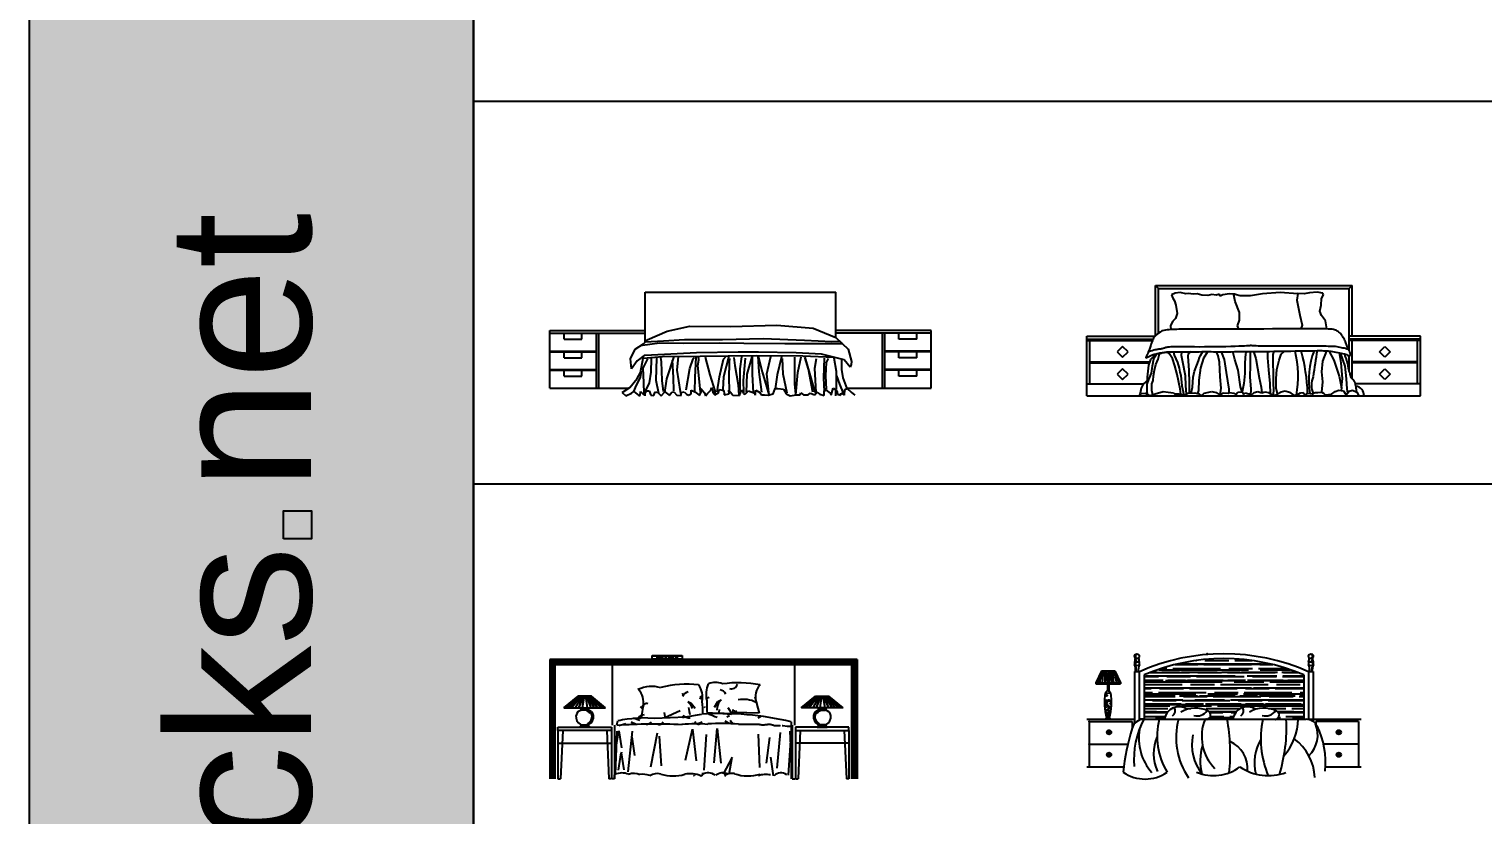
# Model space of a CAD drawing. Header units: millimetres. Extents: x 6388 to 59789, y -18725 to 8137.
# Drawn here: x 6388 to 18586, y -5294 to 1301 of the extents above; entities that cross this region are included whole.
import ezdxf

# ---------------------------------------------------------------- set-up
doc = ezdxf.new("R2010")
doc.units = ezdxf.units.MM
doc.layers.add('www.cad-blocks.net', color=7, linetype='Continuous')
doc.styles.get("Standard").update_dxf_attribs({"font": 'arial.ttf'})

# ---------------------------------------------------------------- blocks, each defined once
blk = doc.blocks.new('A$C51C44469')
for p, q in [((800, 870), (2400, 870)), ((800, 452), (800, 870)), ((2400, 491), (2400, 870)), ((0, 550), (800, 550)), ((0, 65), (0, 550)), ((0, 525), (800, 525)), ((120, 475), (120, 525)), ((270, 475), (270, 525)), ((390, 525), (390, 65)), ((410, 525), (410, 65)), ((818, 471), (984, 543)), ((984, 543), (1176, 584)), ((1176, 584), (1518, 581)), ((1518, 581), (1905, 594)), ((1905, 594), (2210, 569)), ((2210, 569), (2401, 490)), ((3200, 550), (2400, 550)), ((3200, 525), (2400, 525)), ((2401, 490), (2505, 393)), ((2790, 525), (2790, 65)), ((2810, 525), (2810, 65)), ((2930, 475), (2930, 525)), ((3080, 475), (3080, 525)), ((3200, 65), (3200, 550)), ((0, 375), (390, 375)), ((0, 370), (390, 370)), ((120, 475), (270, 475)), ((120, 320), (120, 370)), ((270, 320), (270, 370)), ((679, 311), (717, 393)), ((717, 393), (786, 437)), ((921, 443), (758, 419)), ((786, 437), (818, 471)), ((802, 454), (956, 462)), ((1123, 440), (921, 443)), ((956, 462), (1132, 474)), ((1421, 443), (1123, 440)), ((1132, 474), (1449, 474)), ((1581, 368), (1232, 361)), ((1628, 440), (1421, 443)), ((1449, 474), (1792, 481)), ((1751, 368), (1581, 368)), ((1974, 437), (1628, 440)), ((2068, 361), (1751, 368)), ((1792, 481), (2138, 468)), ((2458, 437), (1974, 437)), ((2138, 468), (2367, 456)), ((2367, 456), (2433, 459)), ((2505, 393), (2531, 289)), ((3200, 375), (2810, 375)), ((3200, 370), (2810, 370)), ((3080, 475), (2930, 475)), ((2930, 320), (2930, 370)), ((3080, 320), (3080, 370)), ((120, 320), (270, 320)), ((685, 226), (679, 311)), ((733, 295), (685, 226)), ((793, 339), (733, 295)), ((761, 195), (783, 317)), ((821, 311), (780, 233)), ((783, 317), (783, 332)), ((783, 317), (947, 330)), ((855, 343), (793, 339)), ((852, 198), (855, 314)), ((1232, 361), (855, 343)), ((896, 317), (890, 132)), ((937, 286), (931, 321)), ((943, 129), (937, 286)), ((947, 330), (1261, 333)), ((1041, 330), (981, 142)), ((1038, 154), (1031, 299)), ((1079, 330), (1066, 217)), ((1176, 229), (1204, 311)), ((1204, 311), (1214, 321)), ((1226, 321), (1217, 157)), ((1242, 255), (1251, 302)), ((1254, 145), (1242, 255)), ((1251, 302), (1248, 327)), ((1261, 333), (1732, 339)), ((1305, 324), (1342, 176)), ((1424, 160), (1459, 308)), ((1459, 308), (1484, 336)), ((1503, 333), (1459, 160)), ((1506, 148), (1509, 280)), ((1509, 280), (1512, 314)), ((1544, 321), (1553, 255)), ((1553, 255), (1581, 94)), ((1597, 226), (1613, 327)), ((1641, 317), (1622, 129)), ((1657, 182), (1698, 327)), ((1698, 327), (1698, 182)), ((1732, 339), (2125, 336)), ((1757, 201), (1748, 333)), ((1748, 333), (1782, 201)), ((1823, 186), (1855, 330)), ((1946, 327), (1908, 176)), ((1958, 182), (1952, 314)), ((2053, 324), (2053, 101)), ((2279, 349), (2068, 361)), ((2081, 195), (2109, 327)), ((2125, 336), (2383, 325)), ((2172, 223), (2141, 324)), ((2141, 324), (2225, 32)), ((2225, 233), (2238, 314)), ((2471, 302), (2279, 349)), ((2304, 317), (2298, 151)), ((2317, 167), (2323, 280)), ((2323, 280), (2339, 314)), ((2405, 204), (2386, 317)), ((2452, 277), (2452, 305)), ((2452, 220), (2452, 277)), ((2520, 241), (2471, 302)), ((2530, 262), (2520, 241)), ((2531, 289), (2530, 262)), ((3080, 320), (2930, 320)), ((0, 220), (390, 220)), ((0, 215), (390, 215)), ((120, 165), (120, 215)), ((120, 165), (270, 165)), ((270, 165), (270, 215)), ((673, 69), (733, 145)), ((727, 91), (761, 154)), ((733, 145), (761, 195)), ((761, 154), (771, 207)), ((780, 233), (786, 113)), ((837, 110), (852, 198)), ((890, 132), (912, 22)), ((956, 38), (943, 129)), ((981, 142), (962, 29)), ((1041, 41), (1038, 154)), ((1066, 217), (1094, 38)), ((1145, 51), (1176, 229)), ((1217, 157), (1214, 35)), ((1264, 32), (1254, 145)), ((1342, 176), (1386, 41)), ((1405, 35), (1424, 160)), ((1459, 160), (1452, 54)), ((1509, 47), (1506, 148)), ((1597, 44), (1597, 226)), ((1622, 129), (1625, 29)), ((1650, 32), (1657, 182)), ((1698, 182), (1707, 25)), ((1779, 32), (1757, 201)), ((1782, 201), (1842, 3)), ((1842, 3), (1823, 186)), ((1908, 176), (1892, 60)), ((1993, 22), (1958, 182)), ((2065, 10), (2081, 195)), ((2207, 32), (2172, 223)), ((2235, 29), (2225, 233)), ((2298, 151), (2304, 38)), ((2323, 54), (2317, 167)), ((2405, 60), (2405, 204)), ((2433, 98), (2408, 167)), ((2461, 151), (2452, 220)), ((2496, 63), (2461, 151)), ((3200, 220), (2810, 220)), ((3200, 215), (2810, 215)), ((2930, 165), (2930, 215)), ((3080, 165), (2930, 165)), ((3080, 165), (3080, 215)), ((0, 65), (666, 65)), ((607, 29), (673, 69)), ((607, 29), (639, 0)), ((639, 0), (686, 22)), ((686, 22), (705, 38)), ((705, 38), (727, 91)), ((705, 38), (749, 3)), ((749, 3), (758, 3)), ((758, 3), (761, 38)), ((761, 38), (789, 10)), ((786, 113), (789, 19)), ((789, 10), (811, 41)), ((800, 0), (800, 25)), ((802, 35), (837, 110)), ((811, 41), (833, 41)), ((833, 41), (849, 7)), ((849, 7), (874, 3)), ((874, 3), (884, 35)), ((884, 35), (906, 29)), ((906, 29), (934, 0)), ((934, 0), (965, 35)), ((965, 35), (1000, 10)), ((1000, 10), (1003, 3)), ((1003, 3), (1025, 32)), ((1025, 32), (1041, 35)), ((1041, 35), (1066, 7)), ((1066, 7), (1104, 3)), ((1094, 38), (1101, 13)), ((1104, 29), (1129, 35)), ((1104, 3), (1104, 29)), ((1129, 35), (1148, 13)), ((1148, 13), (1163, 7)), ((1163, 7), (1188, 16)), ((1188, 16), (1188, 47)), ((1188, 47), (1217, 35)), ((1217, 35), (1251, 10)), ((1251, 10), (1258, 3)), ((1258, 3), (1270, 35)), ((1270, 35), (1267, 63)), ((1267, 63), (1298, 25)), ((1298, 25), (1308, 0)), ((1308, 0), (1324, 19)), ((1324, 19), (1352, 47)), ((1352, 47), (1358, 69)), ((1358, 69), (1371, 22)), ((1371, 22), (1386, 10)), ((1386, 41), (1386, 13)), ((1386, 10), (1418, 29)), ((1418, 29), (1421, 54)), ((1421, 54), (1462, 44)), ((1462, 44), (1465, 16)), ((1465, 16), (1465, 10)), ((1465, 10), (1506, 16)), ((1506, 16), (1503, 47)), ((1503, 47), (1528, 16)), ((1528, 16), (1537, 7)), ((1537, 7), (1591, 3)), ((1581, 94), (1588, 7)), ((1591, 3), (1603, 35)), ((1603, 35), (1613, 51)), ((1613, 51), (1625, 19)), ((1625, 19), (1641, 13)), ((1641, 13), (1669, 41)), ((1669, 41), (1720, 22)), ((1720, 22), (1723, 7)), ((1723, 7), (1729, 47)), ((1729, 47), (1764, 29)), ((1764, 29), (1776, 10)), ((1776, 10), (1801, 10)), ((1801, 10), (1833, 7)), ((1833, 7), (1874, 16)), ((1874, 16), (1892, 63)), ((1892, 63), (1914, 63)), ((1914, 63), (1962, 57)), ((1962, 57), (1984, 16)), ((1984, 16), (2018, 0)), ((2018, 0), (2068, 10)), ((2053, 101), (2062, 13)), ((2068, 10), (2100, 10)), ((2100, 10), (2106, 25)), ((2106, 25), (2128, 10)), ((2128, 10), (2169, 10)), ((2169, 10), (2185, 22)), ((2185, 22), (2225, 10)), ((2225, 10), (2241, 32)), ((2225, 32), (2235, 29)), ((2241, 32), (2266, 13)), ((2266, 13), (2304, 3)), ((2304, 41), (2320, 47)), ((2304, 3), (2304, 41)), ((2320, 47), (2354, 22)), ((2354, 22), (2361, 7)), ((2361, 7), (2379, 66)), ((2379, 66), (2408, 44)), ((2400, 0), (2400, 50)), ((2408, 44), (2414, 13)), ((2414, 13), (2442, 7)), ((2464, 22), (2433, 98)), ((2442, 7), (2442, 22)), ((2442, 22), (2467, 13)), ((2467, 13), (2474, 7)), ((2474, 7), (2477, 54)), ((2477, 54), (2496, 63)), ((2495, 65), (3200, 65)), ((2496, 63), (2530, 32)), ((2530, 32), (2559, 7))]:
    blk.add_line(p, q)
blk = doc.blocks.new('A$C415940EB')
for p, q in [((575, 925), (2225, 925)), ((575, 500), (575, 925)), ((600, 900), (575, 925)), ((600, 900), (2200, 900)), ((600, 527), (600, 900)), ((741, 863), (711, 849)), ((783, 868), (741, 863)), ((830, 857), (783, 868)), ((853, 860), (830, 857)), ((891, 854), (853, 860)), ((925, 857), (891, 854)), ((964, 846), (925, 857)), ((1114, 854), (1086, 846)), ((1117, 838), (1114, 854)), ((1197, 857), (1142, 849)), ((1245, 854), (1197, 857)), ((1234, 849), (1245, 854)), ((1245, 854), (1286, 841)), ((1373, 843), (1473, 860)), ((1473, 860), (1623, 871)), ((1623, 871), (1770, 860)), ((1770, 860), (1762, 802)), ((1823, 857), (1770, 860)), ((1868, 866), (1823, 857)), ((1931, 871), (1868, 866)), ((1979, 863), (1931, 871)), ((1984, 849), (1979, 863)), ((2200, 900), (2225, 925)), ((2200, 382), (2200, 900)), ((2225, 500), (2225, 925)), ((711, 849), (722, 821)), ((722, 821), (736, 799)), ((736, 799), (747, 760)), ((747, 760), (758, 691)), ((1014, 843), (964, 846)), ((1047, 852), (1014, 843)), ((1086, 846), (1047, 852)), ((1142, 849), (1117, 838)), ((1245, 793), (1234, 849)), ((1281, 699), (1245, 793)), ((1286, 841), (1373, 843)), ((1762, 802), (1787, 677)), ((1954, 710), (1965, 760)), ((1965, 760), (1968, 816)), ((1968, 816), (1984, 849)), ((722, 627), (702, 591)), ((744, 649), (722, 627)), ((758, 691), (744, 649)), ((1264, 588), (1281, 635)), ((1281, 635), (1281, 699)), ((1787, 677), (1806, 593)), ((1968, 674), (1954, 710)), ((2001, 629), (1968, 674)), ((2012, 562), (2001, 629)), ((0, 500), (571, 500)), ((0, 0), (0, 500)), ((565, 492), (560, 483)), ((572, 501), (565, 492)), ((579, 509), (572, 501)), ((589, 518), (579, 509)), ((600, 527), (589, 518)), ((614, 536), (600, 527)), ((630, 546), (614, 536)), ((645, 548), (630, 546)), ((660, 551), (645, 548)), ((675, 553), (660, 551)), ((691, 554), (675, 553)), ((707, 556), (691, 554)), ((702, 591), (705, 555)), ((723, 557), (707, 556)), ((739, 557), (723, 557)), ((755, 558), (739, 557)), ((771, 559), (755, 558)), ((788, 559), (771, 559)), ((807, 559), (788, 559)), ((828, 559), (807, 559)), ((851, 560), (828, 559)), ((879, 560), (851, 560)), ((911, 560), (879, 560)), ((948, 560), (911, 560)), ((990, 560), (948, 560)), ((1038, 560), (990, 560)), ((1091, 560), (1038, 560)), ((1148, 560), (1091, 560)), ((1210, 560), (1148, 560)), ((1274, 560), (1210, 560)), ((1274, 560), (1264, 588)), ((1342, 560), (1274, 560)), ((1412, 561), (1342, 560)), ((1484, 561), (1412, 561)), ((1556, 562), (1484, 561)), ((1628, 562), (1556, 562)), ((1698, 563), (1628, 562)), ((1764, 563), (1698, 563)), ((1826, 563), (1764, 563)), ((1806, 593), (1795, 563)), ((1881, 563), (1826, 563)), ((1929, 563), (1881, 563)), ((1968, 563), (1929, 563)), ((1999, 562), (1968, 563)), ((2024, 561), (1999, 562)), ((2043, 560), (2024, 561)), ((2058, 559), (2043, 560)), ((2069, 557), (2058, 559)), ((2078, 554), (2069, 557)), ((2085, 551), (2078, 554)), ((2093, 548), (2085, 551)), ((2100, 544), (2093, 548)), ((2107, 540), (2100, 544)), ((2114, 535), (2107, 540)), ((2121, 529), (2114, 535)), ((2127, 523), (2121, 529)), ((2134, 516), (2127, 523)), ((2140, 508), (2134, 516)), ((2145, 500), (2140, 508)), ((2151, 491), (2145, 500)), ((2156, 481), (2151, 491)), ((2800, 500), (2200, 500)), ((2800, 0), (2800, 500)), ((0, 475), (556, 475)), ((0, 465), (551, 465)), ((25, 100), (25, 465)), ((300, 415), (255, 370)), ((255, 370), (300, 324)), ((346, 370), (300, 415)), ((300, 324), (346, 370)), ((515, 368), (513, 363)), ((518, 374), (515, 368)), ((517, 372), (534, 378)), ((520, 379), (518, 374)), ((522, 386), (520, 379)), ((525, 393), (522, 386)), ((527, 400), (525, 393)), ((530, 409), (527, 400)), ((533, 417), (530, 409)), ((536, 426), (533, 417)), ((534, 378), (549, 382)), ((539, 436), (536, 426)), ((543, 446), (539, 436)), ((547, 455), (543, 446)), ((551, 465), (547, 455)), ((549, 382), (561, 385)), ((555, 474), (551, 465)), ((560, 483), (555, 474)), ((561, 385), (572, 388)), ((572, 388), (581, 390)), ((581, 390), (589, 392)), ((589, 392), (596, 393)), ((596, 393), (603, 394)), ((603, 394), (609, 395)), ((609, 395), (614, 396)), ((614, 396), (620, 396)), ((620, 396), (625, 397)), ((625, 397), (630, 398)), ((628, 361), (667, 370)), ((630, 398), (634, 398)), ((634, 398), (638, 399)), ((638, 399), (643, 400)), ((643, 400), (647, 402)), ((647, 402), (651, 404)), ((651, 404), (656, 406)), ((654, 366), (659, 366)), ((656, 406), (663, 408)), ((659, 366), (663, 367)), ((663, 408), (670, 409)), ((663, 367), (666, 368)), ((666, 368), (669, 368)), ((669, 368), (673, 369)), ((670, 409), (680, 411)), ((690, 356), (671, 369)), ((673, 369), (677, 369)), ((677, 369), (683, 370)), ((680, 411), (693, 412)), ((683, 370), (689, 370)), ((689, 370), (698, 370)), ((693, 412), (708, 413)), ((698, 370), (708, 370)), ((708, 413), (726, 414)), ((708, 370), (720, 370)), ((720, 370), (735, 370)), ((726, 414), (748, 414)), ((727, 370), (733, 342)), ((735, 370), (750, 370)), ((748, 414), (773, 414)), ((750, 370), (768, 370)), ((768, 370), (787, 370)), ((773, 414), (801, 414)), ((787, 370), (807, 370)), ((793, 339), (797, 370)), ((801, 414), (833, 413)), ((807, 370), (828, 370)), ((828, 370), (850, 370)), ((833, 413), (867, 413)), ((872, 370), (849, 355)), ((850, 370), (872, 370)), ((867, 413), (904, 413)), ((872, 370), (895, 370)), ((895, 370), (918, 370)), ((904, 413), (945, 412)), ((918, 370), (941, 370)), ((941, 370), (964, 371)), ((945, 412), (988, 413)), ((953, 339), (974, 371)), ((964, 371), (985, 371)), ((1015, 371), (978, 316)), ((985, 371), (1006, 371)), ((988, 413), (1032, 413)), ((1006, 371), (1025, 371)), ((1025, 371), (1043, 371)), ((1032, 413), (1078, 414)), ((1043, 371), (1061, 370)), ((1061, 370), (1079, 370)), ((1078, 414), (1123, 414)), ((1079, 370), (1097, 370)), ((1102, 337), (1088, 370)), ((1097, 370), (1117, 370)), ((1117, 370), (1137, 370)), ((1123, 414), (1166, 415)), ((1127, 370), (1151, 306)), ((1137, 370), (1159, 370)), ((1159, 370), (1184, 370)), ((1166, 415), (1207, 416)), ((1184, 370), (1210, 370)), ((1207, 416), (1244, 418)), ((1210, 370), (1238, 371)), ((1240, 306), (1224, 371)), ((1238, 371), (1268, 371)), ((1244, 418), (1275, 419)), ((1268, 371), (1299, 371)), ((1275, 419), (1302, 420)), ((1299, 371), (1331, 371)), ((1302, 420), (1322, 421)), ((1322, 421), (1338, 422)), ((1347, 371), (1330, 355)), ((1331, 371), (1364, 372)), ((1338, 422), (1351, 423)), ((1351, 423), (1360, 424)), ((1360, 424), (1367, 424)), ((1364, 372), (1397, 372)), ((1367, 424), (1372, 425)), ((1372, 425), (1376, 425)), ((1372, 348), (1372, 372)), ((1376, 425), (1380, 425)), ((1380, 425), (1385, 424)), ((1385, 424), (1391, 424)), ((1391, 424), (1398, 423)), ((1397, 372), (1431, 372)), ((1397, 372), (1418, 315)), ((1398, 423), (1408, 422)), ((1408, 422), (1421, 422)), ((1421, 422), (1438, 421)), ((1431, 372), (1465, 373)), ((1438, 421), (1458, 420)), ((1458, 420), (1484, 420)), ((1465, 373), (1499, 373)), ((1484, 420), (1513, 419)), ((1499, 373), (1534, 373)), ((1513, 419), (1546, 419)), ((1517, 318), (1517, 373)), ((1534, 373), (1569, 374)), ((1546, 419), (1581, 419)), ((1569, 374), (1559, 346)), ((1569, 374), (1604, 374)), ((1581, 419), (1618, 419)), ((1604, 374), (1640, 375)), ((1618, 419), (1656, 419)), ((1631, 351), (1658, 375)), ((1640, 375), (1676, 375)), ((1656, 419), (1694, 419)), ((1676, 375), (1712, 376)), ((1694, 419), (1732, 419)), ((1712, 376), (1748, 377)), ((1732, 419), (1767, 419)), ((1748, 377), (1783, 377)), ((1767, 419), (1802, 419)), ((1783, 377), (1817, 378)), ((1802, 419), (1834, 419)), ((1817, 378), (1849, 378)), ((1834, 419), (1865, 419)), ((1849, 378), (1880, 379)), ((1865, 419), (1894, 419)), ((1880, 379), (1907, 379)), ((1894, 419), (1921, 419)), ((1907, 379), (1932, 380)), ((1921, 419), (1946, 419)), ((1932, 380), (1953, 380)), ((1946, 419), (1969, 419)), ((1953, 380), (1971, 380)), ((1969, 419), (1989, 419)), ((1971, 380), (1986, 379)), ((1979, 292), (2012, 378)), ((1986, 379), (2000, 379)), ((1989, 419), (2008, 419)), ((2000, 379), (2012, 378)), ((2008, 419), (2025, 418)), ((2012, 378), (2024, 377)), ((2024, 377), (2036, 376)), ((2025, 418), (2041, 418)), ((2030, 377), (2072, 299)), ((2036, 376), (2048, 374)), ((2041, 418), (2056, 418)), ((2048, 374), (2061, 372)), ((2056, 418), (2070, 417)), ((2061, 372), (2076, 370)), ((2070, 417), (2083, 416)), ((2076, 370), (2090, 368)), ((2083, 416), (2096, 414)), ((2090, 368), (2105, 365)), ((2096, 414), (2109, 412)), ((2109, 412), (2121, 410)), ((2121, 410), (2134, 407)), ((2134, 407), (2146, 404)), ((2146, 404), (2158, 402)), ((2161, 472), (2156, 481)), ((2158, 402), (2169, 399)), ((2165, 463), (2161, 472)), ((2169, 454), (2165, 463)), ((2173, 445), (2169, 454)), ((2169, 399), (2180, 396)), ((2176, 437), (2173, 445)), ((2178, 430), (2176, 437)), ((2181, 423), (2178, 430)), ((2180, 396), (2190, 394)), ((2183, 418), (2181, 423)), ((2185, 412), (2183, 418)), ((2186, 408), (2185, 412)), ((2188, 404), (2186, 408)), ((2189, 400), (2188, 404)), ((2191, 397), (2189, 400)), ((2192, 394), (2191, 397)), ((2194, 391), (2192, 394)), ((2196, 388), (2194, 391)), ((2198, 385), (2196, 388)), ((2200, 382), (2198, 385)), ((2800, 475), (2200, 475)), ((2800, 465), (2200, 465)), ((2201, 379), (2200, 382)), ((2203, 376), (2201, 379)), ((2205, 372), (2203, 376)), ((2207, 367), (2205, 372)), ((2208, 362), (2207, 367)), ((2225, 144), (2225, 465)), ((2454, 370), (2500, 415)), ((2500, 324), (2454, 370)), ((2500, 415), (2545, 370)), ((2545, 370), (2500, 324)), ((2775, 100), (2775, 465)), ((25, 287), (529, 287)), ((25, 277), (525, 277)), ((495, 326), (494, 324)), ((494, 324), (494, 322)), ((494, 322), (494, 321)), ((494, 321), (495, 320)), ((496, 328), (495, 326)), ((495, 320), (496, 320)), ((497, 331), (496, 328)), ((496, 320), (498, 320)), ((499, 334), (497, 331)), ((498, 320), (500, 321)), ((501, 337), (499, 334)), ((500, 321), (503, 322)), ((503, 341), (501, 337)), ((505, 345), (503, 341)), ((503, 322), (506, 324)), ((507, 349), (505, 345)), ((506, 324), (510, 326)), ((509, 353), (507, 349)), ((518, 257), (507, 158)), ((511, 358), (509, 353)), ((510, 326), (515, 328)), ((513, 363), (511, 358)), ((515, 328), (519, 331)), ((535, 305), (518, 257)), ((519, 331), (525, 333)), ((525, 333), (530, 336)), ((530, 336), (536, 339)), ((582, 354), (535, 305)), ((536, 339), (543, 342)), ((547, 250), (538, 191)), ((543, 342), (550, 344)), ((558, 307), (547, 250)), ((550, 344), (557, 347)), ((557, 347), (565, 349)), ((586, 350), (558, 307)), ((565, 349), (573, 351)), ((568, 217), (579, 264)), ((573, 351), (581, 353)), ((579, 264), (597, 309)), ((581, 353), (589, 355)), ((589, 355), (597, 357)), ((597, 357), (605, 358)), ((597, 309), (610, 352)), ((605, 358), (613, 360)), ((610, 352), (628, 361)), ((613, 360), (621, 361)), ((621, 361), (628, 362)), ((628, 362), (635, 363)), ((635, 363), (642, 364)), ((642, 364), (648, 365)), ((648, 365), (654, 366)), ((719, 313), (690, 356)), ((737, 253), (719, 313)), ((733, 342), (761, 280)), ((758, 180), (737, 253)), ((761, 280), (775, 233)), ((805, 283), (793, 339)), ((828, 168), (805, 283)), ((849, 355), (847, 330)), ((847, 330), (854, 215)), ((903, 206), (922, 257)), ((922, 257), (936, 294)), ((936, 294), (945, 322)), ((945, 322), (953, 339)), ((978, 316), (953, 234)), ((1112, 283), (1102, 337)), ((1119, 161), (1112, 283)), ((1151, 306), (1168, 196)), ((1268, 217), (1240, 306)), ((1325, 274), (1324, 189)), ((1330, 355), (1325, 274)), ((1371, 161), (1372, 255)), ((1372, 255), (1372, 348)), ((1418, 315), (1446, 151)), ((1528, 219), (1517, 318)), ((1559, 346), (1561, 278)), ((1561, 278), (1564, 189)), ((1594, 220), (1613, 301)), ((1613, 301), (1631, 351)), ((1971, 203), (1979, 292)), ((2072, 299), (2117, 165)), ((2105, 365), (2119, 362)), ((2119, 362), (2133, 359)), ((2133, 278), (2119, 362)), ((2126, 360), (2163, 250)), ((2133, 359), (2146, 356)), ((2144, 147), (2133, 278)), ((2146, 356), (2158, 352)), ((2158, 352), (2169, 349)), ((2163, 350), (2162, 353)), ((2162, 353), (2162, 353)), ((2164, 346), (2163, 350)), ((2163, 250), (2175, 142)), ((2166, 341), (2164, 346)), ((2168, 335), (2166, 341)), ((2170, 329), (2168, 335)), ((2169, 349), (2178, 346)), ((2173, 322), (2170, 329)), ((2175, 316), (2173, 322)), ((2177, 310), (2175, 316)), ((2179, 304), (2177, 310)), ((2178, 346), (2186, 343)), ((2181, 298), (2179, 304)), ((2183, 293), (2181, 298)), ((2185, 287), (2183, 293)), ((2187, 281), (2185, 287)), ((2186, 343), (2193, 340)), ((2188, 275), (2187, 281)), ((2190, 269), (2188, 275)), ((2191, 263), (2190, 269)), ((2192, 256), (2191, 263)), ((2193, 249), (2192, 256)), ((2193, 340), (2198, 339)), ((2194, 242), (2193, 249)), ((2198, 339), (2203, 337)), ((2200, 211), (2200, 338)), ((2203, 337), (2206, 337)), ((2206, 337), (2209, 338)), ((2210, 357), (2208, 362)), ((2209, 338), (2210, 340)), ((2211, 352), (2210, 357)), ((2210, 340), (2211, 344)), ((2211, 348), (2211, 352)), ((2211, 344), (2211, 348)), ((2775, 287), (2225, 287)), ((2775, 277), (2225, 277)), ((300, 228), (255, 182)), ((255, 182), (300, 137)), ((346, 182), (300, 228)), ((300, 137), (346, 182)), ((517, 137), (496, 117)), ((517, 137), (504, 97)), ((507, 158), (507, 128)), ((538, 191), (517, 137)), ((544, 100), (556, 128)), ((556, 128), (560, 169)), ((560, 169), (568, 217)), ((782, 60), (758, 180)), ((775, 233), (779, 198)), ((779, 198), (789, 171)), ((789, 171), (798, 84)), ((831, 88), (828, 168)), ((854, 215), (859, 107)), ((887, 72), (892, 156)), ((892, 156), (903, 206)), ((938, 133), (936, 44)), ((953, 234), (938, 133)), ((1126, 65), (1119, 161)), ((1168, 196), (1191, 55)), ((1290, 77), (1268, 217)), ((1324, 189), (1317, 105)), ((1378, 56), (1371, 161)), ((1446, 151), (1461, 72)), ((1538, 103), (1528, 219)), ((1564, 189), (1563, 96)), ((1589, 145), (1594, 220)), ((1589, 65), (1589, 145)), ((1979, 119), (1971, 203)), ((2117, 165), (2137, 67)), ((2137, 67), (2144, 147)), ((2175, 142), (2180, 58)), ((2195, 236), (2194, 242)), ((2196, 229), (2195, 236)), ((2197, 224), (2196, 229)), ((2198, 219), (2197, 224)), ((2199, 215), (2198, 219)), ((2200, 212), (2199, 215)), ((2201, 209), (2200, 212)), ((2202, 206), (2201, 209)), ((2203, 203), (2202, 206)), ((2204, 201), (2203, 203)), ((2205, 198), (2204, 201)), ((2206, 194), (2205, 198)), ((2208, 190), (2206, 194)), ((2209, 185), (2208, 190)), ((2210, 180), (2209, 185)), ((2211, 175), (2210, 180)), ((2212, 170), (2211, 175)), ((2214, 165), (2212, 170)), ((2215, 160), (2214, 165)), ((2217, 155), (2215, 160)), ((2219, 152), (2217, 155)), ((2221, 149), (2219, 152)), ((2223, 146), (2221, 149)), ((2226, 144), (2223, 146)), ((2228, 142), (2226, 144)), ((2230, 140), (2228, 142)), ((2232, 138), (2230, 140)), ((2235, 136), (2232, 138)), ((2237, 134), (2235, 136)), ((2239, 132), (2237, 134)), ((2241, 130), (2239, 132)), ((2242, 127), (2241, 130)), ((2244, 125), (2242, 127)), ((2246, 122), (2244, 125)), ((2454, 182), (2500, 228)), ((2500, 137), (2454, 182)), ((2500, 228), (2545, 182)), ((2545, 182), (2500, 137)), ((0, 100), (472, 100)), ((447, 22), (439, 1)), ((439, 1), (459, 20)), ((456, 66), (447, 22)), ((471, 99), (456, 66)), ((459, 20), (489, 23)), ((496, 117), (471, 99)), ((489, 23), (509, 12)), ((504, 97), (503, 33)), ((503, 33), (509, 12)), ((509, 12), (531, 3)), ((531, 3), (573, 17)), ((544, 45), (544, 100)), ((552, 10), (544, 45)), ((573, 17), (641, 36)), ((641, 36), (683, 32)), ((683, 32), (728, 26)), ((728, 26), (735, 18)), ((735, 18), (772, 17)), ((772, 17), (803, 11)), ((788, 14), (782, 60)), ((798, 84), (814, 10)), ((803, 11), (824, 9)), ((824, 9), (846, 22)), ((835, 15), (831, 88)), ((846, 22), (905, 26)), ((859, 107), (857, 48)), ((857, 48), (859, 23)), ((875, 24), (887, 72)), ((905, 26), (938, 17)), ((936, 44), (929, 19)), ((938, 17), (958, 1)), ((958, 1), (983, 22)), ((983, 22), (1049, 37)), ((1049, 37), (1085, 28)), ((1085, 28), (1118, 7)), ((1118, 7), (1126, 65)), ((1118, 7), (1146, 25)), ((1146, 25), (1185, 23)), ((1185, 23), (1196, 29)), ((1191, 55), (1190, 23)), ((1196, 29), (1234, 23)), ((1234, 23), (1249, 11)), ((1249, 11), (1266, 32)), ((1266, 32), (1304, 34)), ((1304, 34), (1290, 77)), ((1317, 105), (1304, 34)), ((1304, 34), (1313, 12)), ((1313, 12), (1327, 26)), ((1327, 26), (1360, 17)), ((1360, 17), (1376, 3)), ((1376, 3), (1378, 56)), ((1376, 3), (1403, 29)), ((1403, 29), (1435, 36)), ((1435, 36), (1468, 26)), ((1461, 72), (1468, 26)), ((1468, 26), (1493, 35)), ((1493, 35), (1524, 29)), ((1524, 29), (1559, 7)), ((1541, 18), (1538, 103)), ((1559, 7), (1579, 6)), ((1566, 60), (1562, 7)), ((1563, 96), (1566, 60)), ((1579, 6), (1599, 17)), ((1599, 17), (1589, 65)), ((1599, 17), (1629, 34)), ((1629, 34), (1663, 42)), ((1663, 42), (1699, 32)), ((1699, 32), (1732, 10)), ((1732, 10), (1759, 6)), ((1759, 6), (1792, 26)), ((1792, 26), (1814, 29)), ((1814, 29), (1828, 10)), ((1828, 10), (1853, 24)), ((1853, 24), (1890, 17)), ((1890, 17), (1900, 18)), ((1900, 18), (1915, 28)), ((1915, 28), (1931, 28)), ((1931, 28), (1939, 28)), ((1939, 28), (1972, 31)), ((1972, 31), (1979, 119)), ((1972, 31), (1984, 24)), ((1984, 24), (2000, 9)), ((2000, 9), (2053, 15)), ((2053, 15), (2083, 37)), ((2083, 37), (2114, 48)), ((2114, 48), (2153, 42)), ((2137, 67), (2133, 45)), ((2153, 42), (2166, 21)), ((2166, 21), (2176, 9)), ((2176, 9), (2200, 40)), ((2180, 58), (2188, 24)), ((2200, 40), (2230, 48)), ((2230, 48), (2264, 31)), ((2247, 119), (2246, 122)), ((2249, 116), (2247, 119)), ((2250, 112), (2249, 116)), ((2251, 108), (2250, 112)), ((2253, 104), (2251, 108)), ((2254, 100), (2253, 104)), ((2800, 100), (2254, 100)), ((2255, 96), (2254, 100)), ((2255, 91), (2255, 96)), ((2256, 87), (2255, 91)), ((2257, 83), (2256, 87)), ((2258, 78), (2257, 83)), ((2258, 73), (2258, 78)), ((2259, 68), (2258, 73)), ((2260, 62), (2259, 68)), ((2261, 56), (2260, 62)), ((2261, 49), (2261, 56)), ((2263, 40), (2261, 49)), ((2264, 31), (2263, 40)), ((2264, 31), (2281, 0)), ((0, 0), (2800, 0))]:
    blk.add_line(p, q)
for centre, radius, start, end in [((819, 163), 953, 350.4806, 12.9339), ((252, -34), 1601, 2.0826, 14.8814), ((2538, 135), 677, 158.8487, 189.7401), ((6640, -433), 4778, 170.2062, 172.8555), ((2072, 90), 187, 157.7155, 202.6016), ((2241, 0), 84.2, 359.9053, 78.7345)]:
    blk.add_arc(centre, radius, start, end)
blk = doc.blocks.new('A$C5ED20319')
for p, q in [((2580, 1000), (0, 1000, -496)), ((0, 1000, -496), (0, 0, -496)), ((45, 955, -496), (0, 1000, -496)), ((2565, 985), (15, 985, -496)), ((15, 0, -496), (15, 985, -496)), ((860, 1000), (860, 1035)), ((860, 1035), (1111, 1035)), ((860, 1034), (1111, 1034)), ((860, 1030), (1111, 1030)), ((860, 1005), (1111, 1005)), ((860, 1001), (1111, 1001)), ((1111, 1000), (860, 1000)), ((902, 1014), (902, 1020)), ((902, 1020), (910, 1020)), ((910, 1014), (902, 1014)), ((910, 1020), (910, 1014)), ((915, 1014), (915, 1020)), ((915, 1020), (922, 1020)), ((922, 1014), (915, 1014)), ((922, 1020), (922, 1014)), ((926, 1014), (926, 1020)), ((926, 1020), (933, 1020)), ((933, 1014), (926, 1014)), ((933, 1020), (933, 1014)), ((938, 1014), (938, 1020)), ((938, 1020), (946, 1020)), ((946, 1014), (938, 1014)), ((946, 1020), (946, 1014)), ((971, 1014), (971, 1020)), ((971, 1020), (978, 1020)), ((978, 1014), (971, 1014)), ((978, 1020), (978, 1014)), ((1003, 1014), (1003, 1020)), ((1003, 1020), (1010, 1020)), ((1010, 1014), (1003, 1014)), ((1010, 1020), (1010, 1014)), ((1030, 1014), (1030, 1020)), ((1030, 1020), (1037, 1020)), ((1037, 1014), (1030, 1014)), ((1037, 1020), (1037, 1014)), ((1062, 1014), (1062, 1020)), ((1062, 1020), (1069, 1020)), ((1069, 1014), (1062, 1014)), ((1069, 1020), (1069, 1014)), ((1111, 1035), (1111, 1000)), ((2535, 955), (2580, 1000)), ((2565, 0), (2565, 985)), ((2580, 1000), (2580, 0)), ((2550, 970), (30, 970, -496)), ((30, 0, -496), (30, 970, -496)), ((2535, 955), (45, 955, -496)), ((45, 0, -496), (45, 955, -496)), ((526, 450), (526, 955)), ((2056, 450), (2056, 955)), ((2535, 0), (2535, 955)), ((2550, 0), (2550, 970)), ((119, 595), (238, 692)), ((244, 692), (137, 595)), ((244, 691), (138, 595)), ((250, 692), (157, 595)), ((251, 691), (159, 595)), ((259, 692), (184, 595)), ((260, 691), (185, 595)), ((268, 692), (213, 595)), ((268, 692), (214, 595)), ((352, 690), (236, 690)), ((352, 690), (236, 690)), ((350, 692), (238, 692)), ((277, 692), (242, 595)), ((278, 691), (243, 595)), ((287, 692), (272, 595)), ((288, 692), (273, 595)), ((299, 692), (314, 595)), ((300, 692), (315, 595)), ((309, 691), (344, 595)), ((310, 692), (345, 595)), ((318, 691), (372, 594)), ((319, 692), (373, 595)), ((328, 692), (403, 595)), ((328, 691), (402, 594)), ((336, 691), (429, 594)), ((337, 692), (430, 595)), ((343, 692), (451, 595)), ((343, 691), (450, 594)), ((469, 595), (350, 692)), ((787, 634), (766, 511)), ((778, 597), (778, 611)), ((1187, 632), (1158, 646)), ((1158, 646), (1182, 622)), ((1182, 622), (1196, 588)), ((1219, 588), (1187, 632)), ((1279, 667), (1258, 676)), ((1261, 696), (1279, 667)), ((1316, 675), (1337, 685)), ((1382, 601), (1411, 647)), ((1416, 636), (1405, 602)), ((1411, 647), (1438, 662)), ((1438, 662), (1416, 636)), ((1722, 688), (1756, 550)), ((2111, 595), (2230, 692)), ((2237, 692), (2129, 595)), ((2237, 691), (2130, 594)), ((2243, 692), (2150, 595)), ((2244, 691), (2151, 594)), ((2252, 692), (2177, 595)), ((2252, 691), (2177, 594)), ((2261, 692), (2207, 595)), ((2262, 691), (2208, 594)), ((2228, 690), (2344, 690)), ((2228, 690), (2344, 690)), ((2230, 692), (2342, 692)), ((2270, 692), (2235, 595)), ((2271, 691), (2236, 595)), ((2280, 692), (2265, 595)), ((2281, 692), (2266, 595)), ((2292, 692), (2307, 595)), ((2293, 692), (2308, 595)), ((2302, 691), (2337, 595)), ((2303, 692), (2338, 595)), ((2312, 692), (2367, 595)), ((2312, 692), (2366, 595)), ((2320, 691), (2395, 595)), ((2321, 692), (2396, 595)), ((2329, 691), (2421, 595)), ((2330, 692), (2423, 595)), ((2336, 692), (2443, 595)), ((2336, 691), (2442, 595)), ((2461, 595), (2342, 692)), ((119, 595), (468, 595)), ((263, 587), (325, 587)), ((263, 582), (325, 582)), ((264, 581), (324, 581)), ((319, 576), (268, 576)), ((319, 577), (269, 577)), ((651, 503), (766, 511)), ((699, 510), (757, 491)), ((702, 510), (743, 507)), ((775, 590), (761, 604)), ((766, 514), (880, 508)), ((880, 508), (1143, 520)), ((960, 556), (966, 518)), ((966, 514), (1095, 573)), ((1143, 520), (1274, 543)), ((1165, 597), (1171, 565)), ((1171, 565), (1176, 539)), ((1307, 597), (1300, 604)), ((1453, 544), (1321, 552)), ((1405, 602), (1402, 576)), ((1422, 582), (1419, 555)), ((1522, 539), (1453, 544)), ((1508, 529), (1487, 517)), ((1553, 553), (1493, 542)), ((1533, 539), (1497, 595)), ((1536, 581), (1533, 543)), ((1756, 550), (1549, 557)), ((1560, 573), (1566, 557)), ((1774, 525), (1745, 509)), ((2461, 595), (2112, 595)), ((2317, 587), (2255, 587)), ((2317, 582), (2255, 582)), ((2316, 581), (2256, 581)), ((2260, 577), (2311, 577)), ((2260, 576), (2312, 576)), ((69, 432), (519, 432)), ((69, 405), (69, 432)), ((69, 405), (69, 0)), ((519, 405), (69, 405)), ((109, 405), (91, 0)), ((336, 432), (252, 432)), ((256, 439), (332, 439)), ((261, 439), (327, 439)), ((264, 452), (324, 452)), ((264, 451), (324, 451)), ((265, 444), (322, 444)), ((265, 444), (323, 444)), ((478, 405), (496, 0)), ((519, 405), (478, 405)), ((519, 432), (519, 405)), ((519, 405), (519, 0)), ((544, 450), (544, 425)), ((544, 425), (544, 90)), ((544, 422), (544, 0)), ((564, 400), (548, 35)), ((556, 257), (580, 403)), ((564, 453), (572, 485)), ((579, 447), (638, 464)), ((580, 403), (602, 260)), ((691, 400), (655, 58)), ((684, 476), (713, 462)), ((725, 454), (684, 476)), ((713, 462), (698, 455)), ((901, 382), (845, 96)), ((1140, 155), (1197, 417)), ((1197, 417), (1229, 150)), ((1236, 461), (1279, 478)), ((1314, 370), (1294, 72)), ((1379, 133), (1406, 422)), ((1406, 422), (1436, 131)), ((1583, 459), (1699, 459)), ((1699, 459), (1704, 459)), ((1704, 459), (1709, 459)), ((1709, 459), (1715, 459)), ((1715, 459), (1720, 459)), ((1720, 459), (1726, 459)), ((1726, 459), (1732, 459)), ((1732, 459), (1737, 458)), ((1737, 458), (1743, 458)), ((1743, 458), (1748, 458)), ((1748, 458), (1753, 457)), ((1750, 374), (1760, 93)), ((1753, 457), (1758, 457)), ((1758, 457), (1762, 456)), ((1762, 456), (1766, 456)), ((1766, 456), (1769, 455)), ((1769, 455), (1773, 454)), ((1773, 454), (1776, 453)), ((1776, 453), (1779, 453)), ((1779, 453), (1782, 452)), ((1782, 452), (1785, 452)), ((1785, 452), (1789, 452)), ((1789, 452), (1792, 452)), ((1792, 452), (1795, 452)), ((1795, 452), (1799, 453)), ((1799, 453), (1802, 453)), ((1802, 453), (1806, 454)), ((1806, 454), (1809, 454)), ((1809, 454), (1813, 455)), ((1813, 455), (1816, 455)), ((1816, 455), (1819, 455)), ((1819, 455), (1822, 456)), ((1822, 456), (1826, 456)), ((1826, 456), (1828, 457)), ((1828, 457), (1831, 457)), ((1831, 457), (1834, 457)), ((1834, 457), (1836, 457)), ((1836, 457), (1839, 458)), ((1839, 458), (1841, 458)), ((1841, 458), (1843, 458)), ((1843, 458), (1845, 458)), ((1845, 458), (1847, 458)), ((1847, 458), (1849, 457)), ((1849, 457), (1851, 457)), ((1851, 457), (1853, 457)), ((1853, 457), (1855, 456)), ((1855, 456), (1858, 456)), ((1858, 456), (1860, 455)), ((1860, 455), (1862, 455)), ((1862, 455), (1864, 454)), ((1864, 454), (1866, 453)), ((1866, 453), (1868, 453)), ((1868, 453), (1870, 452)), ((1870, 452), (1872, 451)), ((1872, 451), (1874, 451)), ((1874, 451), (1875, 450)), ((1875, 450), (1877, 450)), ((1877, 450), (1879, 449)), ((1879, 449), (1881, 449)), ((1881, 449), (1883, 448)), ((1883, 448), (1885, 448)), ((1885, 448), (1888, 448)), ((1888, 448), (1891, 447)), ((1891, 447), (1894, 447)), ((1894, 447), (1898, 447)), ((1898, 447), (1901, 447)), ((1901, 447), (1905, 447)), ((1905, 447), (1908, 447)), ((1933, 388), (1906, 88)), ((1908, 447), (1911, 447)), ((1911, 447), (1914, 447)), ((1914, 447), (1917, 447)), ((1917, 447), (1919, 447)), ((1919, 447), (1921, 447)), ((1921, 447), (1923, 447)), ((1923, 447), (1925, 447)), ((1925, 447), (1927, 447)), ((1927, 447), (1929, 448)), ((1929, 448), (1930, 448)), ((1930, 448), (1932, 448)), ((1932, 448), (1933, 448)), ((1933, 448), (1935, 449)), ((1950, 447), (1951, 447)), ((1951, 447), (1952, 447)), ((1952, 447), (1953, 448)), ((1953, 448), (1954, 448)), ((1954, 448), (1954, 448)), ((1954, 448), (1955, 448)), ((1955, 448), (1955, 448)), ((1955, 448), (1955, 448)), ((1955, 448), (1955, 448)), ((1955, 448), (1955, 448)), ((1955, 448), (1955, 448)), ((1955, 448), (1955, 448)), ((1955, 448), (1955, 448)), ((1955, 448), (1955, 448)), ((1955, 448), (1955, 448)), ((1955, 448), (1956, 448)), ((1956, 448), (1956, 448)), ((1956, 448), (1956, 448)), ((1956, 448), (1956, 448)), ((1956, 448), (1956, 447)), ((1956, 447), (1957, 447)), ((1957, 447), (1957, 446)), ((1957, 446), (1957, 446)), ((1957, 446), (1958, 445)), ((1957, 446), (1993, 442)), ((1958, 445), (1958, 445)), ((1958, 445), (1958, 444)), ((1958, 444), (1958, 444)), ((1958, 444), (1959, 444)), ((1993, 442), (2022, 442)), ((2015, 400), (2031, 35)), ((2026, 478), (2026, 0)), ((2035, 450), (2035, 425)), ((2035, 425), (2035, 90)), ((2035, 422), (2035, 0)), ((2511, 432), (2061, 432)), ((2061, 432), (2061, 405)), ((2061, 405), (2061, 0)), ((2061, 405), (2511, 405)), ((2061, 405), (2102, 405)), ((2102, 405), (2084, 0)), ((2244, 432), (2328, 432)), ((2324, 439), (2248, 439)), ((2319, 439), (2253, 439)), ((2316, 452), (2256, 452)), ((2316, 451), (2256, 451)), ((2315, 444), (2257, 444)), ((2315, 444), (2257, 444)), ((2471, 405), (2489, 0)), ((2511, 405), (2511, 432)), ((2511, 405), (2511, 0)), ((69, 297), (519, 297)), ((690, 352), (712, 195)), ((918, 358), (934, 107)), ((1844, 347), (1817, 131)), ((2021, 322), (2002, 31)), ((2511, 297), (2061, 297)), ((576, 73), (600, 218)), ((603, 224), (599, 209)), ((600, 218), (622, 75)), ((1531, 182), (1455, 39)), ((1506, 37), (1531, 182)), ((1853, 180), (1875, 23)), ((69, 0), (91, 0)), ((519, 0), (496, 0)), ((544, 0), (523, 0)), ((544, 33), (544, 0)), ((544, 0), (544, 33)), ((2035, 0), (2035, 33)), ((2035, 33), (2035, 0)), ((2035, 0), (2056, 0)), ((2061, 0), (2084, 0)), ((2511, 0), (2489, 0))]:
    blk.add_line(p, q)
for centre, radius, start, end in [((857, 486), 288, 74.8093, 113.8908), ((621, 641), 165, 349.0075, 41.3402), ((1149, -39), 832, 83.1088, 105.0926), ((1099, 682), 183, 349.7464, 35.0567), ((1552, 705), 240, 157.754, 191.5691), ((1390, 660), 148, 66.4695, 113.5312), ((1410, 668), 81.1, 31.8866, 76.221), ((1584, -145), 950, 79.0152, 98.1624), ((1524, 807), 52.9, 253.0347, 343.6882), ((1875, 688), 149, 137.895, 196.3898), ((811, 604), 27, 66.4997, 178.7128), ((1098, 704), 21.1, 328.8176, 44.6091), ((1186, 653), 81.1, 107.8054, 152.1399), ((300, 557), 984, 359.007, 5.3583), ((2301, 634), 984, 178.6681, 185.0194), ((1623, 420), 246, 63.8975, 99.7998), ((274, 522), 53.8, 95.5359, 171.4779), ((299, 523), 79.1, 174.9362, 239.2522), ((263, 584), 2.52, 90, 270), ((264, 581), 0.504, 90, 270), ((265, 581), 6, 320.6246, 0.7137), ((269, 576), 0.504, 90, 270), ((359, 608), 58, 214.2502, 250.7916), ((352, 621), 57.4, 231.488, 250.8996), ((323, 581), 6, 179.2863, 219.3754), ((319, 576), 0.504, 270, 90), ((314, 522), 53.8, 8.5221, 84.4641), ((331, 602), 28.6, 245.6152, 260.9603), ((289, 523), 67, 299.4727, 4.9577), ((324, 581), 0.504, 270, 90), ((314, 522), 52.7, 8.5221, 79.7759), ((325, 584), 2.52, 270, 90), ((289, 523), 74.5, 300.8903, 4.9577), ((289, 523), 79.1, 300.7478, 5.0638), ((289, 523), 78, 300.7478, 5.0638), ((319, 524), 44.7, 7.1493, 71.1991), ((322, 525), 34, 6.2048, 57.6999), ((1227, -2665), 3218, 100.3117, 101.7499), ((785, 488), 47.3, 81.9531, 149.3069), ((1179, 615), 105, 232.8816, 270.2659), ((1093, 508), 30.6, 358.181, 41.8042), ((1423, -2135), 2682, 77.0055, 93.1488), ((1321, 527), 22, 14.2349, 69.3519), ((1597, 1111), 624, 244.8238, 252.114), ((1562, 506), 49, 197.5105, 238.8322), ((1539, 531), 37.8, 34.7196, 102.0733), ((2291, 523), 79.1, 174.9362, 239.2522), ((2266, 522), 53.8, 95.5359, 171.4779), ((2291, 523), 78, 174.9362, 239.2522), ((2266, 522), 52.7, 100.2241, 171.4779), ((2261, 524), 44.7, 108.8009, 172.8507), ((2291, 523), 74.5, 175.0423, 239.1097), ((2291, 523), 67, 175.0423, 240.5273), ((2258, 525), 34, 122.3001, 173.7952), ((2221, 608), 58, 289.2084, 325.7498), ((2228, 621), 57.4, 289.1004, 308.512), ((2255, 584), 2.52, 90, 270), ((2249, 602), 28.6, 279.0397, 294.3848), ((2256, 581), 0.504, 90, 270), ((2260, 576), 0.504, 90, 270), ((2257, 581), 6, 320.6246, 0.7137), ((2315, 581), 6, 179.2863, 219.3754), ((2311, 576), 0.504, 270, 90), ((2306, 522), 53.8, 8.5221, 84.4641), ((2316, 581), 0.504, 270, 90), ((2317, 584), 2.52, 270, 90), ((2281, 523), 79.1, 300.7478, 5.0638), ((258, 433), 5.88, 72.2362, 189.9863), ((257, 447), 8.48, 40.3135, 80.7076), ((257, 447), 8.48, 283.8255, 27.421), ((264, 452), 0.925, 133.3638, 280.8927), ((335, 453), 18, 136.5095, 228.3975), ((331, 448), 11.7, 110.9561, 235.2184), ((330, 447), 9.49, 99.2924, 256.1745), ((330, 447), 8.48, 99.2924, 256.1745), ((323, 452), 0.925, 259.1073, 46.6362), ((330, 433), 5.88, 350.0137, 107.7638), ((330, 433), 4.87, 350.0137, 107.7638), ((889, -3855), 4314, 87.0527, 94.3323), ((814, 506), 48.8, 265.7939, 325.0692), ((809, 461), 3.98, 305.2326, 14.4623), ((920, 491), 35.3, 239.922, 338.2473), ((1227, -619), 1080, 84.6396, 96.2699), ((1249, 493), 35.3, 201.7527, 300.078), ((1451, -1603), 2066, 86.3436, 93.4497), ((1536, 577), 114, 234.1307, 266.766), ((2250, 433), 5.88, 72.2362, 189.9863), ((2250, 433), 4.87, 72.2362, 189.9863), ((2249, 447), 9.49, 283.8255, 80.7076), ((2249, 447), 8.48, 283.8255, 80.7076), ((2249, 448), 11.7, 304.7816, 69.0439), ((2257, 452), 0.925, 133.3638, 280.8927), ((2245, 453), 18, 311.6025, 43.4905), ((2323, 447), 8.48, 152.579, 256.1745), ((2315, 452), 0.925, 259.1073, 46.6362), ((2323, 447), 8.48, 99.2924, 139.6865), ((2322, 433), 5.88, 350.0137, 107.7638), ((606, -98), 146, 67.4588, 113.7499), ((705, -88), 132, 66.66, 109.0696), ((783, -109), 146, 67.4588, 101.289), ((903, -79), 122, 76.1171, 121.3066), ((1036, 361), 338, 252.0683, 286.7038), ((1179, -187), 229, 66.2786, 101.4805), ((1243, 55), 42.9, 213.7193, 229.5293), ((1243, 55), 42.9, 310.4707, 353.4084), ((1329, -51), 99.6, 53.5208, 118.5985), ((1453, -51), 99.6, 65.8549, 126.4792), ((1478, 36), 8.78, 21.5993, 235.5278), ((1442, 55), 42.9, 310.4707, 326.2807), ((1528, -59), 104, 77.2126, 122.3426), ((1663, 359), 336, 250.5382, 288.0286), ((1813, -136), 172, 76.5, 112.2928), ((1940, -25), 74.8, 49.4118, 139.3811)]:
    blk.add_arc(centre, radius, start, end)
blk = doc.blocks.new('A$C0A516BF5')
for p, q in [((400, 982), (400, 957)), ((407, 981), (407, 957)), ((440, 983), (440, 957)), ((913, 992), (920, 992)), ((990, 992), (1190, 992)), ((1240, 992), (1387, 992)), ((1860, 983), (1860, 957)), ((1860, 983), (1860, 957)), ((1893, 981), (1893, 957)), ((1900, 982), (1900, 957)), ((1900, 982), (1900, 957)), ((124, 906), (75, 806)), ((124, 906), (80, 806)), ((124, 906), (91, 806)), ((130, 906), (105, 806)), ((124, 906), (234, 906)), ((136, 906), (129, 806)), ((149, 906), (151, 806)), ((159, 906), (170, 806)), ((179, 906), (179, 806)), ((189, 906), (191, 806)), ((202, 906), (210, 806)), ((214, 906), (224, 806)), ((225, 906), (249, 806)), ((234, 906), (268, 806)), ((234, 906), (283, 806)), ((400, 899), (400, 462)), ((400, 899), (440, 899)), ((440, 899), (440, 499)), ((480, 872), (480, 499)), ((480, 858), (600, 858)), ((495, 863), (1245, 863)), ((527, 892), (860, 892)), ((535, 895), (590, 895)), ((605, 913), (1355, 913)), ((621, 925), (670, 925)), ((628, 895), (778, 895)), ((670, 858), (870, 858)), ((720, 925), (1120, 925)), ((739, 959), (930, 959)), ((749, 961), (1044, 961)), ((758, 963), (1465, 963)), ((794, 895), (1094, 895)), ((920, 858), (1320, 858)), ((930, 892), (1130, 892)), ((980, 959), (1380, 959)), ((1082, 961), (1232, 961)), ((1132, 895), (1282, 895)), ((1180, 892), (1580, 892)), ((1190, 925), (1390, 925)), ((1248, 961), (1548, 961)), ((1298, 895), (1598, 895)), ((1345, 863), (1595, 863)), ((1390, 858), (1590, 858)), ((1440, 925), (1679, 925)), ((1450, 959), (1561, 959)), ((1455, 913), (1705, 913)), ((1636, 895), (1765, 895)), ((1640, 858), (1820, 858)), ((1645, 863), (1820, 863)), ((1650, 892), (1773, 892)), ((1820, 872), (1820, 499)), ((1860, 899), (1860, 499)), ((1860, 899), (1900, 899)), ((1900, 899), (1900, 480)), ((75, 806), (283, 806)), ((75, 806), (75, 796)), ((75, 796), (283, 796)), ((80, 806), (80, 796)), ((91, 806), (91, 796)), ((105, 806), (105, 796)), ((129, 806), (129, 796)), ((151, 806), (151, 796)), ((170, 806), (170, 796)), ((173, 796), (173, 736)), ((179, 806), (179, 796)), ((183, 796), (183, 736)), ((191, 806), (190, 796)), ((210, 806), (210, 796)), ((224, 806), (224, 796)), ((249, 806), (249, 796)), ((268, 806), (268, 796)), ((283, 806), (283, 796)), ((480, 828), (640, 828)), ((480, 825), (610, 825)), ((480, 813), (1135, 813)), ((480, 791), (800, 791)), ((480, 763), (1025, 763)), ((480, 762), (690, 762)), ((480, 758), (540, 758)), ((610, 758), (810, 758)), ((660, 825), (1060, 825)), ((678, 828), (828, 828)), ((728, 762), (878, 762)), ((844, 828), (1144, 828)), ((860, 758), (1260, 758)), ((870, 791), (1070, 791)), ((894, 762), (1194, 762)), ((1120, 791), (1520, 791)), ((1125, 763), (1375, 763)), ((1130, 825), (1330, 825)), ((1182, 828), (1332, 828)), ((1232, 762), (1382, 762)), ((1235, 813), (1485, 813)), ((1330, 758), (1530, 758)), ((1348, 828), (1648, 828)), ((1380, 825), (1780, 825)), ((1398, 762), (1698, 762)), ((1425, 763), (1820, 763)), ((1535, 813), (1820, 813)), ((1580, 758), (1820, 758)), ((1590, 791), (1790, 791)), ((1686, 828), (1820, 828)), ((1736, 762), (1820, 762)), ((480, 724), (550, 724)), ((480, 713), (915, 713)), ((480, 695), (740, 695)), ((480, 691), (740, 691)), ((480, 663), (805, 663)), ((480, 657), (480, 657)), ((480, 624), (490, 624)), ((480, 613), (695, 613)), ((490, 629), (790, 629)), ((540, 624), (940, 624)), ((550, 657), (750, 657)), ((600, 724), (1000, 724)), ((778, 695), (928, 695)), ((795, 613), (1045, 613)), ((800, 657), (1200, 657)), ((810, 691), (1010, 691)), ((828, 629), (978, 629)), ((905, 663), (1155, 663)), ((944, 695), (1244, 695)), ((994, 629), (1294, 629)), ((1010, 624), (1210, 624)), ((1015, 713), (1265, 713)), ((1060, 691), (1460, 691)), ((1070, 724), (1270, 724)), ((1095, 613), (1820, 613)), ((1205, 663), (1820, 663)), ((1260, 624), (1660, 624)), ((1270, 657), (1470, 657)), ((1282, 695), (1432, 695)), ((1315, 713), (1820, 713)), ((1320, 724), (1720, 724)), ((1332, 629), (1482, 629)), ((1448, 695), (1748, 695)), ((1498, 629), (1798, 629)), ((1520, 657), (1820, 657)), ((1530, 691), (1730, 691)), ((1730, 624), (1820, 624)), ((1780, 691), (1820, 691)), ((1786, 695), (1820, 695)), ((1790, 724), (1820, 724)), ((0, 499), (400, 499)), ((440, 499), (1841, 499)), ((477, 499), (440, 499)), ((480, 590), (680, 590)), ((480, 563), (585, 563)), ((480, 562), (524, 562)), ((480, 523), (657, 523)), ((490, 557), (675, 557)), ((540, 562), (680, 562)), ((575, 513), (654, 513)), ((831, 590), (873, 590)), ((949, 590), (950, 590)), ((1000, 590), (1289, 590)), ((1025, 563), (1255, 563)), ((1026, 562), (1028, 562)), ((1031, 557), (1140, 557)), ((1031, 513), (1228, 513)), ((1036, 523), (1150, 523)), ((1044, 562), (1254, 562)), ((1200, 523), (1231, 523)), ((1210, 557), (1250, 557)), ((1523, 590), (1670, 590)), ((1599, 563), (1735, 563)), ((1600, 562), (1820, 562)), ((1605, 557), (1820, 557)), ((1605, 513), (1625, 513)), ((1670, 523), (1820, 523)), ((1720, 590), (1820, 590)), ((1725, 513), (1820, 513)), ((1860, 499), (2300, 499)), ((20, 479), (20, 99)), ((20, 479), (380, 479)), ((380, 479), (380, 422)), ((2280, 479), (1920, 479)), ((1920, 479), (1920, 461)), ((2280, 479), (2280, 99)), ((20, 289), (343, 289)), ((2280, 289), (1986, 289)), ((0, 99), (309, 99)), ((2002, 99), (2300, 99))]:
    blk.add_line(p, q)
for centre, radius in [((420, 1028), 20), ((1880, 1028), 20), ((166, 699), 4.98), ((197, 630), 3.19), ((160, 601), 3.99), ((174, 551), 5.59), ((181, 532), 2.65), ((187, 525), 1.23), ((189, 543), 1.44), ((186, 390), 18.4), ((186, 390), 13.4), ((186, 390), 8.39), ((2114, 390), 18.4), ((2114, 390), 13.4), ((2114, 390), 8.39), ((186, 201), 18.4), ((186, 201), 13.4), ((186, 201), 8.39), ((2114, 201), 18.4), ((2114, 201), 13.4), ((2114, 201), 8.39)]:
    blk.add_circle(centre, radius)
for centre, radius, start, end in [((409, 1033), 8.84, 193.7156, 289.5177), ((366, 1005), 41.2, 326.2678, 12.6199), ((419, 1071), 90.5, 258.0133, 283.5384), ((411, 1044), 10.9, 215.9707, 268.4751), ((412, 1005), 9.29, 232.3734, 309.596), ((367, 1000), 44.1, 334.1421, 13.9553), ((444, 1027), 35.7, 144.8684, 210.0015), ((475, 1005), 41.2, 167.3801, 213.7322), ((1150, -707), 1755, 66.1414, 113.8586), ((1150, -707), 1715, 67.0085, 112.9915), ((1825, 1005), 41.2, 326.2678, 12.6199), ((1881, 1071), 90.5, 256.4616, 281.9867), ((1888, 1005), 9.29, 230.404, 307.6266), ((1856, 1027), 35.7, 329.9985, 35.1316), ((1891, 1033), 8.84, 250.4823, 346.2844), ((1933, 1000), 44.1, 166.0447, 205.8579), ((1889, 1044), 10.9, 271.5249, 324.0293), ((1934, 1005), 41.2, 167.3801, 213.7322), ((420, 991), 39.6, 239.6193, 300.2976), ((284, 910), 125, 354.967, 22.2282), ((246, 907), 169, 357.2611, 17.2346), ((556, 910), 125, 157.7718, 185.033), ((1880, 991), 39.6, 239.7024, 300.3807), ((1744, 910), 125, 354.967, 22.2282), ((2054, 907), 169, 162.7654, 182.7389), ((2016, 910), 125, 157.7718, 185.033), ((202, 680), 63.7, 117.62, 139.2421), ((152, 680), 63.7, 40.7579, 61.4795), ((702, 644), 554, 171.9292, 193.9303), ((151, 654), 2.93, 211.2448, 146.6505), ((177, 827), 108, 257.5323, 282.4677), ((163, 647), 11.1, 253.5624, 142.1086), ((159, 649), 6.89, 263.8262, 139.1425), ((168, 634), 12.9, 137.3249, 325.9515), ((172, 634), 9.74, 167.5316, 311.106), ((200, 647), 41.8, 219.0058, 275.9019), ((190, 623), 22.8, 186.4719, 308.4358), ((186, 647), 13.1, 347.2679, 166.1296), ((182, 629), 22.9, 41.7055, 111.692), ((-348, 644), 554, 346.0697, 8.0708), ((168, 590), 18.2, 205.0895, 42.7474), ((164, 596), 18.7, 229.2092, 18.6277), ((172, 496), 16.5, 116.3953, 169.5844), ((160, 530), 6.37, 283.3588, 38.0254), ((163, 527), 6.99, 334.2931, 73.5086), ((177, 540), 32.1, 247.0962, 292.9038), ((172, 533), 9.25, 255.6438, 340.7036), ((187, 526), 7.63, 148.4749, 309.6532), ((195, 574), 14.1, 164.9637, 287.5242), ((195, 580), 13.7, 188.2061, 292.4392), ((182, 496), 16.5, 10.4156, 63.6047), ((477, 399), 100, 90, 165.8108), ((1135, 158), 741, 152.6128, 184.2298), ((1171, 355), 582, 165.7282, 211.1143), ((773, 481), 123, 55.5624, 171.9777), ((687, 571), 54.7, 305.5744, 30.0366), ((1331, 343), 583, 164.5181, 215.053), ((911, 357), 236, 63.3992, 121.1164), ((924, 630), 103, 254.6459, 325.9339), ((1339, 354), 376, 157.3091, 225.349), ((1001, 535), 37.1, 256.4046, 64.3882), ((-352, 213), 1555, 353.9798, 10.5825), ((1347, 481), 123, 55.5624, 171.9777), ((1261, 571), 54.7, 305.5744, 30.0366), ((1485, 357), 236, 63.3992, 121.1164), ((2240, 333), 781, 167.7709, 203.2503), ((1498, 630), 103, 254.6459, 325.9339), ((1575, 535), 37.1, 256.4046, 64.3882), ((336, 430), 1339, 342.8512, 2.9239), ((1289, 510), 484, 318.8315, 358.6628), ((1841, 399), 100, 26.5467, 90), ((2086, -121), 1790, 162.3093, 174.371), ((880, 344), 445, 170.7239, 221.0947), ((1277, 285), 396, 167.8654, 218.346), ((1689, 369), 248, 314.7173, 21.6307), ((1320, 138), 683, 353.7719, 26.5467), ((933, 212), 373, 157.4027, 204.0332), ((1390, 152), 439, 163.0657, 194.8977), ((1099, 85), 249, 355.101, 65.7039), ((1811, 132), 405, 150.2099, 193.3247), ((1496, -3), 416, 1.8909, 54.107), ((489, 323), 326, 235.5337, 304.4663), ((1064, 389), 363, 246.8198, 307.0164), ((1522, 452), 426, 235.8589, 290.3783)]:
    blk.add_arc(centre, radius, start, end)
for p in [(1010, 1049), (1000, 499), (20, 479), (20, 289)]:
    blk.add_point(p)
blk = doc.blocks.new('FORMAT')
at = {"true_color": 0x444444}
blk.add_hatch(color=250, dxfattribs=at).paths.add_polyline_path([(10117, 8137), (6388, 8137), (6388, -18725), (10117, -18725)])
at = {"true_color": 0x546d8e}
blk.add_hatch(color=155, dxfattribs=at).paths.add_polyline_path([(8522, -2743), (8522, -2978), (8757, -2978), (8757, -2743)])
at = {"color": 250, "true_color": 0x444444}
for p, q in [((6388, 8137), (6388, -18725)), ((10117, 8137), (10117, -18725))]:
    blk.add_line(p, q, dxfattribs=at)
at = {"color": 155, "true_color": 0x546d8e}
for p, q in [((10117, -18725), (10117, 8137)), ((10117, 697), (59789, 697)), ((10117, -2515), (59789, -2515))]:
    blk.add_line(p, q, dxfattribs=at)
blk.add_line((10117, 8137), (10117, -18725))
blk.add_lwpolyline([(8522, -2978), (8522, -2743), (8757, -2743), (8757, -2978)], close=True, dxfattribs=at)
at = {"insert": (7554, -11047), "char_height": 1200, "attachment_point": 1, "rotation": 90}
blk.add_mtext_dynamic_manual_height_columns('{\\C255;\\c16777215;cad-bl  cks net}', width=19116.44, gutter_width=12.5, heights=[0], dxfattribs=at)

msp = doc.modelspace()

# ---------------------------------------------------------------- block references
for name, p in [('A$C415940EB', (15263, -1777)), ('A$C51C44469', (10756, -1777)), ('A$C0A516BF5', (15263, -4990)), ('A$C5ED20319', (10756, -4990))]:
    msp.add_blockref(name, p)
at = {"layer": 'www.cad-blocks.net'}
msp.add_blockref('FORMAT', (0, 0), dxfattribs=at)

doc.saveas('drawing.dxf')
